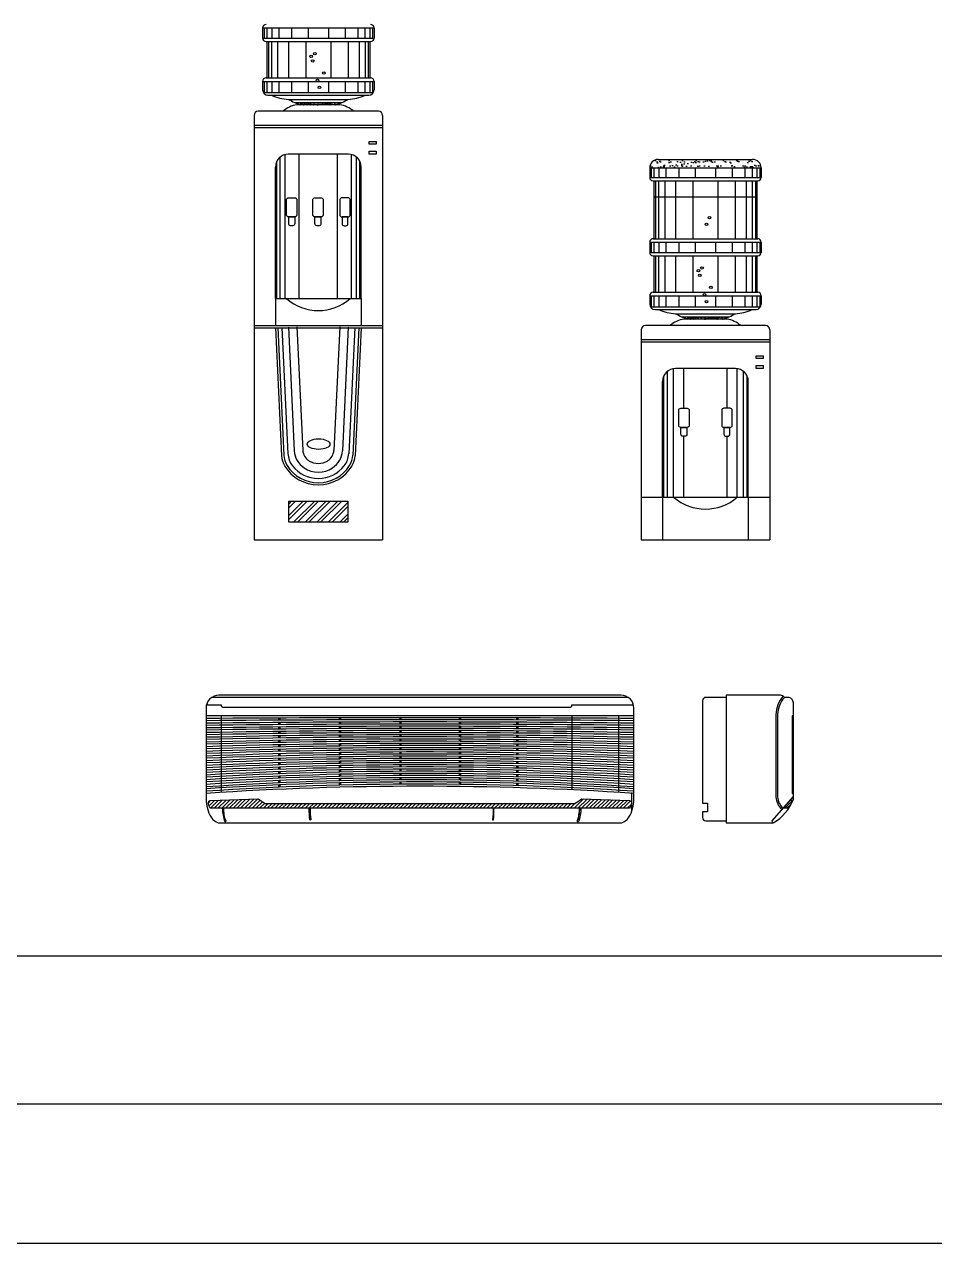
# Model space of a CAD drawing. Header units: inches. Extents: x 11.8 to 54.3, y 10.8 to 35.6.
# Drawn here: x 41.259 to 43.383, y 10.827 to 13.671 of the extents above; entities that cross this region are included whole.
import ezdxf

# ---------------------------------------------------------------- set-up
doc = ezdxf.new("R2010")
doc.units = ezdxf.units.IN
doc.header["$MEASUREMENT"] = 0
for name, color, linetype in [('02', 2, 'Continuous'), ('1', 1, 'Continuous'), ('8', 8, 'Continuous'), ('kadrbm', 4, 'Continuous')]:
    doc.layers.add(name, color=color, linetype=linetype)
pattern_1 = [(45, (-7.118239, 14.915054), (-0.00265165043, 0.00265165043), [])]

# ---------------------------------------------------------------- blocks, each defined once
blk = doc.blocks.new('kadrbm')
at = {"layer": 'kadrbm', "color": 4}
blk.add_lwpolyline([(0, 0), (0, 24.7972), (21, 24.7972), (21, 0), (0, 0)], close=True, dxfattribs=at)
blk.add_lwpolyline([(20.6631, 0.3257), (20.6631, 24.4603), (0.3369, 24.4603), (0.3369, 0.3257), (20.6631, 0.3257)], dxfattribs=at)

msp = doc.modelspace()

# ---------------------------------------------------------------- hatches: boundary and pattern name
at = {"layer": '8'}
h = msp.add_hatch(dxfattribs=at)
h.set_pattern_fill('AR-SAND', color=256, scale=0.0001, style=0)
h.set_pattern_definition([(37.5, (-17.8357, -4.303696), (-0.00016000313, 0.00489413237), [0, -0.0038608, 0, -0.004318, 0, -0.0041275]), (7.5, (-17.8357, -4.303696), (0.0044952328, 0.007168251), [0, -0.0020828, 0, -0.0034798, 0, -0.0013335]), (327.5, (-17.8388243, -4.303696), (0.0079099237, 1.437185e-05), [0, -0.00127, 0, -0.004572, 0, -0.005969]), (317.5, (-17.838824, -4.303696), (0.0076355645, 0.0022292932), [0, -0.000635, 0, -0.0029972, 0, -0.003429])])
h.paths.add_polyline_path([(41.89, 13.4888, 0.022356), (41.9038, 13.4835), (41.9859, 13.4835, 0.022356), (41.9996, 13.4888)])
h = msp.add_hatch(dxfattribs=at)
h.set_pattern_fill('AR-SAND', color=256, scale=0.0004, style=0)
h.set_pattern_definition([(37.5, (-16.932596, -4.803696), (-0.0006400125, 0.0195765295), [0, -0.0154432, 0, -0.017272, 0, -0.01651]), (7.5, (-16.932596, -4.803696), (0.017980931, 0.028673004), [0, -0.0083312, 0, -0.0139192, 0, -0.005334]), (327.5, (-16.945093, -4.803696), (0.031639695, 5.74874e-05), [0, -0.00508, 0, -0.018288, 0, -0.023876]), (317.5, (-16.945093, -4.803696), (0.030542258, 0.008917173), [0, -0.00254, 0, -0.0119888, 0, -0.013716])])
h.paths.add_polyline_path([(42.7379, 13.3561, 0.414214), (42.7179, 13.3361), (42.9779, 13.3361, 0.414214), (42.9579, 13.3561)])
h = msp.add_hatch(dxfattribs=at)
h.set_pattern_fill('AR-SAND', color=256, scale=0.0001, style=0)
h.set_pattern_definition([(37.5, (-16.9325963, -4.803696), (-0.00016000313, 0.00489413237), [0, -0.0038608, 0, -0.004318, 0, -0.0041275]), (7.5, (-16.9325963, -4.803696), (0.0044952328, 0.007168251), [0, -0.0020828, 0, -0.0034798, 0, -0.0013335]), (327.5, (-16.9357205, -4.803696), (0.0079099237, 1.437185e-05), [0, -0.00127, 0, -0.004572, 0, -0.005969]), (317.5, (-16.9357205, -4.803696), (0.0076355645, 0.0022292932), [0, -0.000635, 0, -0.0029972, 0, -0.003429])])
h.paths.add_polyline_path([(42.7931, 12.9888, 0.022356), (42.8069, 12.9835), (42.889, 12.9835, 0.022356), (42.9027, 12.9888)])
h = msp.add_hatch(dxfattribs=at)
h.set_pattern_fill('ANSI32', color=256, scale=0.002, style=0)
h.set_pattern_definition([(45, (-18.734886, -4.549233), (-0.013470384, 0.013470384), []), (45, (-18.725906, -4.549233), (-0.013470384, 0.013470384), [])])
h.paths.add_polyline_path([(42.014, 12.5589), (41.8757, 12.5589), (41.8757, 12.5095), (42.014, 12.5095)])
h = msp.add_hatch(dxfattribs=at)
h.set_pattern_fill('ANSI31', color=256, scale=0.05, style=0)
h.set_pattern_definition([(45, (-7.118239, 14.915054), (-0.0044194174, 0.0044194174), [])])
h.paths.add_polyline_path([(42.6709, 11.8422, 0.134843), (42.6755, 11.855, 0.422102), (42.6707, 11.8603), (42.5592, 11.8643), (42.5433, 11.8535), (41.8205, 11.8535), (41.8046, 11.8643), (41.6931, 11.8603, 0.422102), (41.6883, 11.855, 0.134843), (41.6929, 11.8422)])
h.paths.add_polyline_path([(42.5489, 11.8122, 0.591938), (42.5517, 11.8112, 0.094359), (42.5571, 11.8422), (42.5541, 11.8422, -0.094525)])
h = msp.add_hatch(dxfattribs=at)
h.set_pattern_fill('ANSI31', color=256, scale=0.03, style=0)
h.set_pattern_definition(pattern_1)
h.paths.add_polyline_path([(41.9258, 11.8422), (41.9238, 11.8422, 0.042101), (41.925, 11.8155, 0.657088), (41.927, 11.8157, -0.042222)])
h.paths.add_polyline_path([(41.7242, 11.8422), (41.7212, 11.8422, 0.094359), (41.7266, 11.8112, 0.591938), (41.7294, 11.8122, -0.094525)])
h = msp.add_hatch(dxfattribs=at)
h.set_pattern_fill('ANSI31', color=256, scale=0.03, style=0)
h.set_pattern_definition(pattern_1)
h.paths.add_polyline_path([(42.3545, 11.8422), (42.3525, 11.8422, -0.042222), (42.3513, 11.8157, 0.657088), (42.3533, 11.8155, 0.042101)])
h = msp.add_hatch(dxfattribs=at)
h.set_pattern_fill('ANSI31', color=256, scale=0.03, style=0)
h.set_pattern_definition(pattern_1)
h.paths.add_polyline_path([(43.0289, 11.8422), (43.0421, 11.8422, 0.047385), (43.0517, 11.8603), (43.0447, 11.8603)])

# ---------------------------------------------------------------- linework, layer by layer
at = {"layer": '02'}
for p, q in [((41.8148, 13.6631), (41.8148, 13.6391)), ((41.8148, 13.6631), (42.0748, 13.6631)), ((41.8181, 13.6631), (41.8181, 13.6391)), ((41.8247, 13.6631), (41.8247, 13.6391)), ((41.8361, 13.6631), (41.8361, 13.6391)), ((41.8526, 13.6631), (41.8526, 13.6391)), ((41.8824, 13.6631), (41.8824, 13.6391)), ((41.9211, 13.6631), (41.9211, 13.6391)), ((41.9685, 13.6631), (41.9685, 13.6391)), ((42.0073, 13.6631), (42.0073, 13.6391)), ((42.037, 13.6631), (42.037, 13.6391)), ((42.0536, 13.6631), (42.0536, 13.6391)), ((42.0649, 13.6631), (42.0649, 13.6391)), ((42.0715, 13.6631), (42.0715, 13.6391)), ((42.0748, 13.6631), (42.0748, 13.6391)), ((41.8148, 13.6391), (42.0748, 13.6391)), ((41.8228, 13.6311), (42.0668, 13.6311)), ((41.8248, 13.6311), (41.8248, 13.5461)), ((41.8284, 13.6311), (41.8284, 13.5461)), ((41.8355, 13.6311), (41.8355, 13.5461)), ((41.8497, 13.6311), (41.8497, 13.5461)), ((41.8753, 13.6311), (41.8753, 13.5461)), ((41.9156, 13.6311), (41.9156, 13.5461)), ((41.974, 13.6311), (41.974, 13.5461)), ((42.0144, 13.6311), (42.0144, 13.5461)), ((42.0399, 13.6311), (42.0399, 13.5461)), ((42.0541, 13.6311), (42.0541, 13.5461)), ((42.0613, 13.6311), (42.0613, 13.5461)), ((42.0648, 13.6311), (42.0648, 13.5461)), ((41.8228, 13.5461), (42.0668, 13.5461)), ((41.8148, 13.5381), (41.8148, 13.5181)), ((41.8148, 13.5381), (42.0748, 13.5381)), ((41.8164, 13.5122), (42.0732, 13.5122)), ((41.8181, 13.5381), (41.8181, 13.5122)), ((41.8247, 13.5381), (41.8247, 13.5122)), ((41.8361, 13.5381), (41.8361, 13.5122)), ((41.8526, 13.5381), (41.8526, 13.5122)), ((41.8824, 13.5381), (41.8824, 13.5122)), ((41.9211, 13.5381), (41.9211, 13.5122)), ((41.9685, 13.5381), (41.9685, 13.5122)), ((42.0073, 13.5381), (42.0073, 13.5122)), ((42.037, 13.5381), (42.037, 13.5122)), ((42.0536, 13.5381), (42.0536, 13.5122)), ((42.0649, 13.5381), (42.0649, 13.5122)), ((42.0715, 13.5381), (42.0715, 13.5122)), ((42.0748, 13.5381), (42.0748, 13.5181)), ((41.8268, 13.5061), (42.0628, 13.5061)), ((41.8751, 13.4961), (42.0145, 13.4961)), ((41.89, 13.4888), (41.9996, 13.4888)), ((41.9948, 13.4835), (41.8948, 13.4835)), ((41.7948, 13.4583), (41.7948, 12.9683)), ((42.0848, 13.4683), (41.8048, 13.4683)), ((42.0948, 13.4583), (42.0948, 12.9683)), ((41.7948, 13.4359), (42.0948, 13.4359)), ((41.7948, 13.4309), (42.0948, 13.4309)), ((41.8478, 13.0313), (41.8478, 13.3514)), ((41.8561, 13.0313), (41.8561, 13.3617)), ((41.8678, 13.0313), (41.8678, 13.3683)), ((42.0148, 13.3683), (41.8748, 13.3683)), ((41.9003, 13.0313), (41.9003, 13.3683)), ((41.9894, 13.0313), (41.9894, 13.3683)), ((42.0218, 13.0313), (42.0218, 13.3683)), ((42.0335, 13.0313), (42.0335, 13.3617)), ((42.0418, 13.0313), (42.0418, 13.3514)), ((42.7379, 13.3561), (42.9579, 13.3561)), ((41.8448, 13.0313), (41.8448, 13.3383)), ((42.0448, 13.0313), (42.0448, 13.3383)), ((42.7179, 13.3361), (42.7179, 13.3141)), ((42.7179, 13.3361), (42.9779, 13.3361)), ((42.7179, 13.3141), (42.9779, 13.3141)), ((42.7212, 13.3361), (42.7212, 13.3141)), ((42.7278, 13.3361), (42.7278, 13.3141)), ((42.7392, 13.3361), (42.7392, 13.3141)), ((42.7557, 13.3361), (42.7557, 13.3141)), ((42.7855, 13.3361), (42.7855, 13.3141)), ((42.8242, 13.3361), (42.8242, 13.3141)), ((42.8716, 13.3361), (42.8716, 13.3141)), ((42.9104, 13.3361), (42.9104, 13.3141)), ((42.9401, 13.3361), (42.9401, 13.3141)), ((42.9567, 13.3361), (42.9567, 13.3141)), ((42.968, 13.3361), (42.968, 13.3141)), ((42.9746, 13.3361), (42.9746, 13.3141)), ((42.9779, 13.3361), (42.9779, 13.3141)), ((42.7259, 13.3061), (42.9699, 13.3061)), ((42.7279, 13.3061), (42.7279, 13.1711)), ((42.7315, 13.3061), (42.7315, 13.1711)), ((42.7386, 13.3061), (42.7386, 13.1711)), ((42.7528, 13.3061), (42.7528, 13.1711)), ((42.7784, 13.3061), (42.7784, 13.1711)), ((42.8187, 13.3061), (42.8187, 13.1711)), ((42.8771, 13.3061), (42.8771, 13.1711)), ((42.9175, 13.3061), (42.9175, 13.1711)), ((42.943, 13.3061), (42.943, 13.1711)), ((42.9572, 13.3061), (42.9572, 13.1711)), ((42.9644, 13.3061), (42.9644, 13.1711)), ((42.9679, 13.3061), (42.9679, 13.1711)), ((42.7279, 13.2687), (42.9679, 13.2687)), ((42.7259, 13.1711), (42.9699, 13.1711)), ((42.7179, 13.1631), (42.7179, 13.1391)), ((42.7179, 13.1631), (42.9779, 13.1631)), ((42.7212, 13.1631), (42.7212, 13.1391)), ((42.7278, 13.1631), (42.7278, 13.1391)), ((42.7392, 13.1631), (42.7392, 13.1391)), ((42.7557, 13.1631), (42.7557, 13.1391)), ((42.7855, 13.1631), (42.7855, 13.1391)), ((42.8242, 13.1631), (42.8242, 13.1391)), ((42.8716, 13.1631), (42.8716, 13.1391)), ((42.9104, 13.1631), (42.9104, 13.1391)), ((42.9401, 13.1631), (42.9401, 13.1391)), ((42.9567, 13.1631), (42.9567, 13.1391)), ((42.968, 13.1631), (42.968, 13.1391)), ((42.9746, 13.1631), (42.9746, 13.1391)), ((42.9779, 13.1631), (42.9779, 13.1391)), ((42.7179, 13.1391), (42.9779, 13.1391)), ((42.7259, 13.1311), (42.9699, 13.1311)), ((42.7279, 13.1311), (42.7279, 13.0461)), ((42.7315, 13.1311), (42.7315, 13.0461)), ((42.7386, 13.1311), (42.7386, 13.0461)), ((42.7528, 13.1311), (42.7528, 13.0461)), ((42.7784, 13.1311), (42.7784, 13.0461)), ((42.8187, 13.1311), (42.8187, 13.0461)), ((42.8771, 13.1311), (42.8771, 13.0461)), ((42.9175, 13.1311), (42.9175, 13.0461)), ((42.943, 13.1311), (42.943, 13.0461)), ((42.9572, 13.1311), (42.9572, 13.0461)), ((42.9644, 13.1311), (42.9644, 13.0461)), ((42.9679, 13.1311), (42.9679, 13.0461)), ((41.8448, 13.0313), (41.8448, 12.9683)), ((41.8448, 13.0313), (42.0448, 13.0313)), ((42.0448, 13.0313), (42.0448, 12.9683)), ((42.7179, 13.0381), (42.7179, 13.0181)), ((42.7179, 13.0381), (42.9779, 13.0381)), ((42.7212, 13.0381), (42.7212, 13.0122)), ((42.7259, 13.0461), (42.9699, 13.0461)), ((42.7278, 13.0381), (42.7278, 13.0122)), ((42.7392, 13.0381), (42.7392, 13.0122)), ((42.7557, 13.0381), (42.7557, 13.0122)), ((42.7855, 13.0381), (42.7855, 13.0122)), ((42.8242, 13.0381), (42.8242, 13.0122)), ((42.8716, 13.0381), (42.8716, 13.0122)), ((42.9104, 13.0381), (42.9104, 13.0122)), ((42.9401, 13.0381), (42.9401, 13.0122)), ((42.9567, 13.0381), (42.9567, 13.0122)), ((42.968, 13.0381), (42.968, 13.0122)), ((42.9746, 13.0381), (42.9746, 13.0122)), ((42.9779, 13.0381), (42.9779, 13.0181)), ((42.7195, 13.0122), (42.9763, 13.0122)), ((42.7299, 13.0061), (42.9659, 13.0061)), ((42.7782, 12.9961), (42.9176, 12.9961)), ((42.7931, 12.9888), (42.9027, 12.9888)), ((42.8979, 12.9835), (42.7979, 12.9835)), ((41.7948, 12.9683), (42.0948, 12.9683)), ((41.7948, 12.9683), (41.7948, 12.4683)), ((41.7948, 12.9633), (42.0948, 12.9633)), ((41.8451, 12.9633), (41.8592, 12.6647)), ((41.85, 12.9635), (41.8641, 12.6663)), ((41.86, 12.964), (41.874, 12.6696)), ((41.875, 12.9647), (41.8887, 12.6762)), ((41.895, 12.9657), (41.9086, 12.6772)), ((41.9946, 12.9657), (41.981, 12.6772)), ((42.0146, 12.9647), (42.001, 12.6762)), ((42.0296, 12.964), (42.0157, 12.6696)), ((42.0396, 12.9635), (42.0255, 12.6663)), ((42.0446, 12.9633), (42.0305, 12.6647)), ((42.0948, 12.9683), (42.0948, 12.4683)), ((42.6979, 12.9583), (42.6979, 12.4683)), ((42.9879, 12.9683), (42.7079, 12.9683)), ((42.9979, 12.9583), (42.9979, 12.4683)), ((42.6979, 12.9359), (42.9979, 12.9359)), ((42.6979, 12.9309), (42.9979, 12.9309)), ((42.7592, 12.5683), (42.7592, 12.8617)), ((42.7736, 12.5683), (42.7736, 12.8683)), ((42.9179, 12.8683), (42.7779, 12.8683)), ((42.7974, 12.7754), (42.7974, 12.8683)), ((42.8984, 12.7754), (42.8984, 12.8683)), ((42.9222, 12.5683), (42.9222, 12.8683)), ((42.9366, 12.5683), (42.9366, 12.8617)), ((42.7479, 12.5683), (42.7479, 12.8383)), ((42.7509, 12.5683), (42.7509, 12.8514)), ((42.9449, 12.5683), (42.9449, 12.8514)), ((42.9479, 12.5683), (42.9479, 12.8383)), ((42.7974, 12.5683), (42.7974, 12.7101)), ((42.8984, 12.5683), (42.8984, 12.7101)), ((42.6979, 12.5683), (42.9979, 12.5683)), ((42.7479, 12.5683), (42.7479, 12.4683)), ((42.9479, 12.5683), (42.9479, 12.4683)), ((41.7948, 12.4683), (42.0948, 12.4683)), ((42.6979, 12.4683), (42.9979, 12.4683)), ((42.6675, 12.1011), (41.6963, 12.1011)), ((42.896, 12.1061), (42.896, 11.8081)), ((41.6829, 12.0585), (42.6809, 12.0585)), ((41.7184, 12.0585), (41.7184, 11.8792)), ((41.8518, 12.0528), (41.8518, 12.0478)), ((41.8518, 12.0424), (41.8518, 12.0374)), ((41.8548, 12.0528), (41.8548, 12.0478)), ((41.8548, 12.0424), (41.8548, 12.0374)), ((41.9932, 12.0534), (41.9932, 12.0484)), ((41.9932, 12.0433), (41.9932, 12.0383)), ((41.9932, 12.0331), (41.9932, 12.0281)), ((41.9962, 12.0534), (41.9962, 12.0484)), ((41.9962, 12.0433), (41.9962, 12.0383)), ((41.9962, 12.0331), (41.9962, 12.0281)), ((42.1346, 12.0537), (42.1346, 12.0487)), ((42.1346, 12.0437), (42.1346, 12.0387)), ((42.1346, 12.0336), (42.1346, 12.0286)), ((42.1376, 12.0537), (42.1376, 12.0487)), ((42.1376, 12.0437), (42.1376, 12.0387)), ((42.1376, 12.0336), (42.1376, 12.0286)), ((42.2733, 12.0536), (42.2733, 12.0486)), ((42.2733, 12.0436), (42.2733, 12.0386)), ((42.2733, 12.0335), (42.2733, 12.0285)), ((42.2763, 12.0536), (42.2763, 12.0486)), ((42.2763, 12.0436), (42.2763, 12.0386)), ((42.2763, 12.0335), (42.2763, 12.0285)), ((42.4069, 12.0533), (42.4069, 12.0483)), ((42.4069, 12.0431), (42.4069, 12.0381)), ((42.4069, 12.0329), (42.4069, 12.0279)), ((42.4099, 12.0533), (42.4099, 12.0483)), ((42.4099, 12.0431), (42.4099, 12.0381)), ((42.4099, 12.0329), (42.4099, 12.0279)), ((42.5362, 12.0585), (42.5362, 11.8852)), ((42.6454, 12.0585), (42.6454, 11.8792)), ((41.8518, 12.032), (41.8518, 12.027)), ((41.8518, 12.0216), (41.8518, 12.0166)), ((41.8518, 12.0111), (41.8518, 12.0061)), ((41.8548, 12.032), (41.8548, 12.027)), ((41.8548, 12.0216), (41.8548, 12.0166)), ((41.8548, 12.0112), (41.8548, 12.0062)), ((41.9932, 12.023), (41.9932, 12.018)), ((41.9932, 12.0128), (41.9932, 12.0078)), ((41.9962, 12.023), (41.9962, 12.018)), ((41.9962, 12.0129), (41.9962, 12.0079)), ((42.1346, 12.0236), (42.1346, 12.0186)), ((42.1346, 12.0136), (42.1346, 12.0086)), ((42.1376, 12.0236), (42.1376, 12.0186)), ((42.1376, 12.0136), (42.1376, 12.0086)), ((42.2733, 12.0235), (42.2733, 12.0185)), ((42.2733, 12.0135), (42.2733, 12.0085)), ((42.2763, 12.0235), (42.2763, 12.0185)), ((42.2763, 12.0135), (42.2763, 12.0085)), ((42.4069, 12.0227), (42.4069, 12.0177)), ((42.4069, 12.0125), (42.4069, 12.0075)), ((42.4099, 12.0227), (42.4099, 12.0177)), ((42.4099, 12.0125), (42.4099, 12.0075)), ((41.8518, 12.0007), (41.8518, 11.9957)), ((41.8518, 11.9903), (41.8518, 11.9853)), ((41.8518, 11.9799), (41.8518, 11.9749)), ((41.8548, 12.0008), (41.8548, 11.9958)), ((41.8548, 11.9904), (41.8548, 11.9854)), ((41.8548, 11.9799), (41.8548, 11.9749)), ((41.9932, 12.0027), (41.9932, 11.9977)), ((41.9932, 11.9926), (41.9932, 11.9876)), ((41.9932, 11.9824), (41.9932, 11.9774)), ((41.9962, 12.0027), (41.9962, 11.9977)), ((41.9962, 11.9926), (41.9962, 11.9876)), ((41.9962, 11.9825), (41.9962, 11.9775)), ((42.1346, 12.0036), (42.1346, 11.9986)), ((42.1346, 11.9936), (42.1346, 11.9886)), ((42.1346, 11.9836), (42.1346, 11.9786)), ((42.1376, 12.0036), (42.1376, 11.9986)), ((42.1376, 11.9936), (42.1376, 11.9886)), ((42.1376, 11.9836), (42.1376, 11.9786)), ((42.2733, 12.0035), (42.2733, 11.9985)), ((42.2733, 11.9934), (42.2733, 11.9884)), ((42.2733, 11.9834), (42.2733, 11.9784)), ((42.2763, 12.0034), (42.2763, 11.9984)), ((42.2763, 11.9934), (42.2763, 11.9884)), ((42.2763, 11.9834), (42.2763, 11.9784)), ((42.4069, 12.0023), (42.4069, 11.9973)), ((42.4069, 11.9921), (42.4069, 11.9871)), ((42.4069, 11.9819), (42.4069, 11.9769)), ((42.4099, 12.0023), (42.4099, 11.9973)), ((42.4099, 11.9921), (42.4099, 11.9871)), ((42.4099, 11.9819), (42.4099, 11.9769)), ((41.8518, 11.9694), (41.8518, 11.9644)), ((41.8518, 11.959), (41.8518, 11.954)), ((41.8518, 11.9486), (41.8518, 11.9436)), ((41.8548, 11.9695), (41.8548, 11.9645)), ((41.8548, 11.9591), (41.8548, 11.9541)), ((41.8548, 11.9487), (41.8548, 11.9437)), ((41.9932, 11.9723), (41.9932, 11.9673)), ((41.9932, 11.9622), (41.9932, 11.9572)), ((41.9932, 11.952), (41.9932, 11.947)), ((41.9962, 11.9723), (41.9962, 11.9673)), ((41.9962, 11.9622), (41.9962, 11.9572)), ((41.9962, 11.9521), (41.9962, 11.9471)), ((42.1346, 11.9736), (42.1346, 11.9686)), ((42.1346, 11.9636), (42.1346, 11.9586)), ((42.1346, 11.9536), (42.1346, 11.9486)), ((42.1376, 11.9736), (42.1376, 11.9686)), ((42.1376, 11.9636), (42.1376, 11.9586)), ((42.1376, 11.9536), (42.1376, 11.9486)), ((42.2733, 11.9734), (42.2733, 11.9684)), ((42.2733, 11.9633), (42.2733, 11.9583)), ((42.2733, 11.9533), (42.2733, 11.9483)), ((42.2763, 11.9733), (42.2763, 11.9683)), ((42.2763, 11.9633), (42.2763, 11.9583)), ((42.2763, 11.9533), (42.2763, 11.9483)), ((42.4069, 11.9717), (42.4069, 11.9667)), ((42.4069, 11.9615), (42.4069, 11.9565)), ((42.4069, 11.9513), (42.4069, 11.9463)), ((42.4099, 11.9717), (42.4099, 11.9667)), ((42.4099, 11.9614), (42.4099, 11.9564)), ((42.4099, 11.9512), (42.4099, 11.9462)), ((41.8518, 11.9381), (41.8518, 11.9331)), ((41.8518, 11.9277), (41.8518, 11.9227)), ((41.8548, 11.9382), (41.8548, 11.9332)), ((41.8548, 11.9278), (41.8548, 11.9228)), ((41.9932, 11.9419), (41.9932, 11.9369)), ((41.9932, 11.9317), (41.9932, 11.9267)), ((41.9932, 11.9216), (41.9932, 11.9166)), ((41.9962, 11.9419), (41.9962, 11.9369)), ((41.9962, 11.9318), (41.9962, 11.9268)), ((41.9962, 11.9216), (41.9962, 11.9166)), ((42.1346, 11.9436), (42.1346, 11.9386)), ((42.1346, 11.9336), (42.1346, 11.9286)), ((42.1346, 11.9235), (42.1346, 11.9185)), ((42.1376, 11.9436), (42.1376, 11.9386)), ((42.1376, 11.9336), (42.1376, 11.9286)), ((42.1376, 11.9236), (42.1376, 11.9186)), ((42.2733, 11.9433), (42.2733, 11.9383)), ((42.2733, 11.9332), (42.2733, 11.9282)), ((42.2733, 11.9232), (42.2733, 11.9182)), ((42.2763, 11.9432), (42.2763, 11.9382)), ((42.2763, 11.9332), (42.2763, 11.9282)), ((42.2763, 11.9232), (42.2763, 11.9182)), ((42.4069, 11.9411), (42.4069, 11.9361)), ((42.4069, 11.9309), (42.4069, 11.9259)), ((42.4069, 11.9207), (42.4069, 11.9157)), ((42.4099, 11.941), (42.4099, 11.936)), ((42.4099, 11.9308), (42.4099, 11.9258)), ((42.4099, 11.9206), (42.4099, 11.9156)), ((41.8518, 11.9173), (41.8518, 11.9123)), ((41.8518, 11.9068), (41.8518, 11.9014)), ((41.8518, 11.8968), (41.8518, 11.8914)), ((41.8548, 11.9174), (41.8548, 11.9124)), ((41.8548, 11.9069), (41.8548, 11.9015)), ((41.8548, 11.8969), (41.8548, 11.8915)), ((41.9932, 11.9114), (41.9932, 11.9063)), ((41.9932, 11.9014), (41.9932, 11.8963)), ((41.9962, 11.9115), (41.9962, 11.9064)), ((41.9962, 11.9015), (41.9962, 11.8964)), ((42.1346, 11.9135), (42.1346, 11.9085)), ((42.1346, 11.9035), (42.1346, 11.8985)), ((42.1376, 11.9136), (42.1376, 11.9085)), ((42.1376, 11.9036), (42.1376, 11.8985)), ((42.2733, 11.9132), (42.2733, 11.9081)), ((42.2733, 11.9032), (42.2733, 11.8981)), ((42.2763, 11.9131), (42.2763, 11.9081)), ((42.2763, 11.9031), (42.2763, 11.8981)), ((42.4069, 11.9105), (42.4069, 11.9053)), ((42.4069, 11.9005), (42.4069, 11.8953)), ((42.4099, 11.9104), (42.4099, 11.9052)), ((42.4099, 11.9004), (42.4099, 11.8952)), ((42.6762, 11.8365), (42.6762, 11.8794)), ((43.0421, 11.8422), (43.0289, 11.8422)), ((43.0517, 11.8603), (43.0447, 11.8603))]:
    msp.add_line(p, q, dxfattribs=at)
for points in [[(42.0632, 13.3982), (42.0795, 13.3982), (42.0795, 13.3914), (42.0632, 13.3914)], [(42.0632, 13.3752), (42.0795, 13.3752), (42.0795, 13.3684), (42.0632, 13.3684)], [(42.9663, 12.8982), (42.9826, 12.8982), (42.9826, 12.8914), (42.9663, 12.8914)], [(42.9663, 12.8752), (42.9826, 12.8752), (42.9826, 12.8684), (42.9663, 12.8684)], [(41.8757, 12.5589), (42.014, 12.5589), (42.014, 12.5095), (41.8757, 12.5095)]]:
    msp.add_lwpolyline(points, close=True, dxfattribs=at)
for points in [[(41.8753, 13.2666), (41.8898, 13.2666, -0.414214), (41.8948, 13.2616), (41.8948, 13.227, -0.414214), (41.8898, 13.222), (41.8753, 13.222, -0.414214), (41.8703, 13.227), (41.8703, 13.2616, -0.414214)], [(41.9367, 13.2666), (41.9512, 13.2666, -0.414214), (41.9562, 13.2616), (41.9562, 13.227, -0.414214), (41.9512, 13.222), (41.9367, 13.222, -0.414214), (41.9317, 13.227), (41.9317, 13.2616, -0.414214)], [(42.0143, 13.2666), (41.9998, 13.2666, 0.414214), (41.9948, 13.2616), (41.9948, 13.227, 0.414214), (41.9998, 13.222), (42.0143, 13.222, 0.414214), (42.0193, 13.227), (42.0193, 13.2616, 0.414214)], [(41.8756, 13.222), (41.8896, 13.222), (41.8896, 13.2064, -0.414214), (41.8846, 13.2014), (41.8806, 13.2014, -0.414214), (41.8756, 13.2064)], [(41.937, 13.222), (41.951, 13.222), (41.951, 13.2064, -0.414214), (41.946, 13.2014), (41.942, 13.2014, -0.414214), (41.937, 13.2064)], [(42.014, 13.222), (42.0001, 13.222), (42.0001, 13.2064, 0.414214), (42.0051, 13.2014), (42.009, 13.2014, 0.414214), (42.014, 13.2064)], [(42.7905, 12.7754), (42.8051, 12.7754, -0.414214), (42.8101, 12.7704), (42.8101, 12.7357, -0.414214), (42.8051, 12.7307), (42.7905, 12.7307, -0.414214), (42.7855, 12.7357), (42.7855, 12.7704, -0.414214)], [(42.9053, 12.7754), (42.8908, 12.7754, 0.414214), (42.8858, 12.7704), (42.8858, 12.7357, 0.414214), (42.8908, 12.7307), (42.9053, 12.7307, 0.414214), (42.9103, 12.7357), (42.9103, 12.7704, 0.414214)], [(42.7908, 12.7307), (42.8048, 12.7307), (42.8048, 12.7151, -0.414214), (42.7998, 12.7101), (42.7958, 12.7101, -0.414214), (42.7908, 12.7151)], [(42.905, 12.7307), (42.891, 12.7307), (42.891, 12.7151, 0.414214), (42.896, 12.7101), (42.9, 12.7101, 0.414214), (42.905, 12.7151)], [(41.6829, 12.0761), (41.6829, 11.8635, 0.13314), (41.6945, 11.8214, 0.147634), (41.711, 11.8081), (42.6528, 11.8081, 0.147634), (42.6693, 11.8214, 0.13314), (42.6809, 11.8635), (42.6809, 12.0761, 0.414214), (42.6509, 12.1061), (41.7129, 12.1061, 0.414214)], [(42.853, 11.8342), (42.841, 11.8342), (42.841, 11.8211, 0.414214), (42.849, 11.8131), (42.896, 11.8131), (42.896, 11.8081), (43.006, 11.8081, 0.172516), (43.053, 11.8635), (43.053, 12.0885, 0.33435), (43.043, 12.1011), (43.032, 12.1011, 0.230104), (43.0228, 12.1061), (42.896, 12.1061), (42.896, 12.1011), (42.849, 12.1011, 0.414214), (42.841, 12.0931), (42.841, 11.8542), (42.853, 11.8542)], [(41.6929, 11.8422, -0.132971), (41.6883, 11.8548, -0.433273), (41.6931, 11.8603), (41.8046, 11.8643), (41.8205, 11.8535), (42.5433, 11.8535), (42.5592, 11.8643), (42.6707, 11.8603, -0.433273), (42.6755, 11.8548, -0.132971), (42.6709, 11.8422)]]:
    msp.add_lwpolyline(points, format="xyb", close=True, dxfattribs=at)
for points in [[(43.0291, 12.1039, 0.162863), (43.012, 12.0609), (43.012, 11.8683, 0.181434), (43.0263, 11.8392, 0.18046)], [(43.032, 12.1011, 0.16125), (43.016, 12.0608), (43.016, 11.8685, 0.179289), (43.0289, 11.8422)], [(41.6838, 12.0835), (41.7184, 12.0835), (41.7184, 12.0815, 0.414214), (41.7214, 12.0785), (42.5332, 12.0785, 0.414214), (42.5362, 12.0815), (42.5362, 12.0835), (42.68, 12.0835)], [(43.053, 12.0585), (43.052, 12.0585, 0.414214), (43.05, 12.0565), (43.05, 11.8789, 0.414214), (43.052, 11.8769), (43.053, 11.8769)], [(43.006, 11.8081, -0.261645), (43.0037, 11.8131), (43.053, 11.8699)], [(41.7212, 11.8422, 0.094359), (41.7266, 11.8112, 0.591938), (41.7294, 11.8122, -0.094525), (41.7242, 11.8422)], [(41.9258, 11.8422, 0.042222), (41.927, 11.8157, -0.657088), (41.925, 11.8155, -0.042101), (41.9238, 11.8422)], [(42.3525, 11.8422, -0.042222), (42.3513, 11.8157, 0.657088), (42.3533, 11.8155, 0.042101), (42.3545, 11.8422)], [(42.5571, 11.8422, -0.094359), (42.5517, 11.8112, -0.591938), (42.5489, 11.8122, 0.094525), (42.5541, 11.8422)]]:
    msp.add_lwpolyline(points, format="xyb", dxfattribs=at)
for centre, radius, start, end in [((41.8228, 13.6631), 0.008, 90, 180), ((42.0668, 13.6631), 0.008, 0, 90), ((41.8228, 13.6391), 0.008, 180, 270), ((42.0668, 13.6391), 0.008, 270, 0), ((41.8228, 13.5381), 0.008, 90, 180), ((42.0668, 13.5381), 0.008, 0, 90), ((41.8268, 13.5181), 0.012, 180, 270), ((42.0628, 13.5181), 0.012, 270, 0), ((41.8811, 13.602), 0.1061, 244.7068, 266.7825), ((41.9038, 13.4221), 0.0621, 98.3636, 131.9152), ((41.9553, 13.6396), 0.1644, 240.7925, 251.7208), ((41.9343, 13.6396), 0.1644, 288.2792, 299.2075), ((41.9858, 13.4221), 0.0621, 48.0848, 81.6364), ((42.0086, 13.602), 0.1061, 273.2175, 295.2932), ((41.8048, 13.4583), 0.01, 90, 180), ((42.0848, 13.4583), 0.01, 0, 90), ((41.8748, 13.3383), 0.03, 90, 180), ((42.0148, 13.3383), 0.03, 0, 90), ((42.7379, 13.3361), 0.02, 90, 180), ((42.9579, 13.3361), 0.02, 0, 90), ((42.7259, 13.3141), 0.008, 180, 270), ((42.9699, 13.3141), 0.008, 270, 0), ((42.7259, 13.1631), 0.008, 90, 180), ((42.9699, 13.1631), 0.008, 0, 90), ((42.7259, 13.1391), 0.008, 180, 270), ((42.9699, 13.1391), 0.008, 270, 0), ((41.9448, 13.1165), 0.1131, 228.923, 311.077), ((42.7259, 13.0381), 0.008, 90, 180), ((42.9699, 13.0381), 0.008, 0, 90), ((42.7299, 13.0181), 0.012, 180, 270), ((42.7842, 13.102), 0.1061, 244.7068, 266.7825), ((42.9117, 13.102), 0.1061, 273.2175, 295.2932), ((42.9659, 13.0181), 0.012, 270, 0), ((42.807, 12.9221), 0.0621, 98.3636, 131.9152), ((42.8584, 13.1396), 0.1644, 240.7925, 251.7208), ((42.8374, 13.1396), 0.1644, 288.2792, 299.2075), ((42.8889, 12.9221), 0.0621, 48.0848, 81.6364), ((42.7079, 12.9583), 0.01, 90, 180), ((42.9879, 12.9583), 0.01, 0, 90), ((42.7779, 12.8383), 0.03, 90, 180), ((42.9179, 12.8383), 0.03, 0, 90), ((41.9091, 12.6671), 0.05, 182.7082, 210.6173), ((41.9141, 12.6686), 0.05, 182.7082, 212.5101), ((41.9239, 12.672), 0.05, 182.7082, 217.8427), ((41.9386, 12.6786), 0.05, 182.7082, 237.2772), ((41.9386, 12.6786), 0.03, 182.7082, 237.2772), ((41.951, 12.6786), 0.03, 302.7228, 357.2918), ((41.951, 12.6786), 0.05, 302.7228, 357.2918), ((41.9657, 12.672), 0.05, 322.1573, 357.2918), ((41.9756, 12.6686), 0.05, 327.4899, 357.2918), ((41.9805, 12.6671), 0.05, 329.3827, 357.2918), ((41.9448, 12.6882), 0.0915, 210.6173, 329.3827), ((41.9448, 12.6882), 0.0865, 212.5101, 327.4899), ((41.9448, 12.6882), 0.0765, 217.8427, 322.1573), ((41.9448, 12.6882), 0.0615, 237.2772, 302.7228), ((41.9448, 12.6882), 0.0415, 237.2772, 302.7228), ((42.8479, 12.6535), 0.1131, 228.923, 311.077), ((42.1819, -49.9279), 61.9816, 89.53872, 90.46128), ((42.1819, -50.1851), 62.2338, 89.540589, 90.459411), ((42.1819, -30.1142), 42.1579, 89.32181, 90.67819), ((42.1819, -30.2183), 42.2569, 89.32339, 90.67661), ((42.1819, -19.868), 31.9017, 89.10375, 90.89625), ((42.1819, -19.9196), 31.9483, 89.10506, 90.89494), ((42.1819, -13.6096), 25.6333, 88.88456, 91.11544), ((42.1819, -13.6381), 25.6568, 88.88558, 91.11442), ((42.1819, -9.3919), 21.4056, 88.66422, 91.33578), ((42.1819, -9.4087), 21.4174, 88.66495, 91.33505), ((42.1819, -6.358), 18.3616, 88.44273, 91.55727), ((42.1819, -6.3682), 18.3669, 88.44317, 91.55683), ((42.1819, -4.0717), 16.0654, 88.22007, 91.77993), ((42.1819, -4.0781), 16.0668, 88.22023, 91.77977), ((42.1819, -2.2878), 14.2715, 87.99626, 92.00374), ((42.1819, -2.2918), 14.2705, 87.99612, 92.00388), ((42.1819, -0.8578), 12.8315, 87.77128, 92.22872), ((42.1819, -0.8603), 12.829, 87.77084, 92.22916), ((42.1819, 0.3137), 11.65, 87.54512, 92.45488), ((42.1819, 0.3122), 11.6465, 87.54438, 92.45562), ((42.1819, 1.2905), 10.6632, 87.31778, 92.68222), ((42.1819, 1.2896), 10.6591, 87.31675, 92.68325), ((42.1819, 2.117), 9.8267, 87.08926, 92.91074), ((42.1819, 2.1165), 9.8222, 87.08792, 92.91208), ((42.1819, 2.8251), 9.1085, 86.85955, 93.14045), ((42.1819, 2.8249), 9.1038, 86.8579, 93.1421), ((42.1819, 3.4383), 8.4853, 86.62864, 93.37136), ((42.1819, 3.4383), 8.4804, 86.62669, 93.37331), ((42.1819, 3.9743), 7.9394, 86.39653, 93.60347), ((42.1819, 4.4464), 7.4623, 86.16579, 93.83421), ((42.1819, 3.9742), 7.9295, 86.392, 93.608), ((42.1819, 4.4464), 7.4523, 86.16064, 93.83936), ((42.1819, 4.4464), 7.4473, 86.15806, 93.84194)]:
    msp.add_arc(centre, radius, start, end, dxfattribs=at)
for centre, major_axis, ratio in [((41.9283, 13.5968), (-0.00326, 0), 0.799995), ((41.9368, 13.6027), (-0.00326, 0), 0.799995), ((41.9316, 13.5857), (-0.00326, 0), 0.799995), ((41.9427, 13.5408), (-0.00326, 0), 0.799995), ((41.9577, 13.5577), (-0.00326, 0), 0.799995), ((41.9472, 13.5244), (-0.00326, 0), 0.799995), ((42.8503, 13.2044), (-0.00326, 0), 0.799995), ((42.8575, 13.2201), (-0.00326, 0), 0.799995), ((42.8314, 13.0968), (-0.00326, 0), 0.799995), ((42.8347, 13.0857), (-0.00326, 0), 0.799995), ((42.8399, 13.1027), (-0.00326, 0), 0.799995), ((42.8608, 13.0577), (-0.00326, 0), 0.799995), ((42.8458, 13.0408), (-0.00326, 0), 0.799995), ((42.8503, 13.0244), (-0.00326, 0), 0.799995), ((41.9454, 12.692), (-0.0265, 0), 0.464937)]:
    msp.add_ellipse(centre, major_axis=major_axis, ratio=ratio, dxfattribs=at)
at = {"layer": '1'}
msp.add_line((33.6152, 11.4983), (53.9414, 11.4983), dxfattribs=at)

# ---------------------------------------------------------------- block references
at = {"layer": 'kadrbm'}
msp.add_blockref('kadrbm', (33.2783, 10.8267), dxfattribs=at)

doc.saveas('drawing.dxf')
